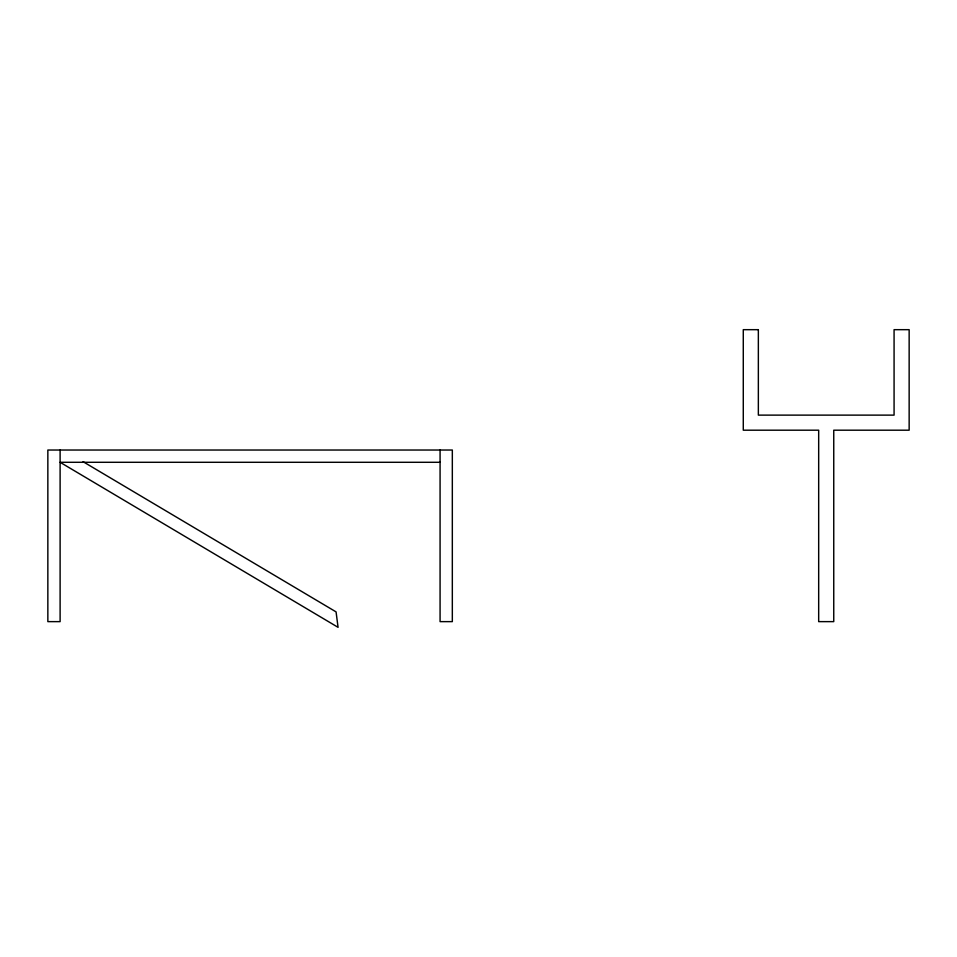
<?xml version="1.0" encoding="UTF-8"?>
<svg xmlns="http://www.w3.org/2000/svg" width="957" height="957" viewBox="0 0 957 957"><rect width="100%" height="100%" fill="white"/><g stroke="black" fill="none" stroke-linecap="round" stroke-linejoin="round"><path stroke-width="1.44" d="M440.076 462.291L60.112 462.291L338.06 627.325L336.074 611.894L83.056 461.669M440.076 450.029L440.076 621.631L452.326 621.631L452.326 450.029L47.85 450.029L47.85 621.631L60.112 621.631L60.112 450.029M758.351 329.675L743.278 329.675L743.278 430.195L818.678 430.195L818.678 621.631L833.75 621.631L833.75 430.195L909.15 430.195L909.15 329.675L894.077 329.675L894.077 415.123L758.351 415.123L758.351 329.675"/></g></svg>
